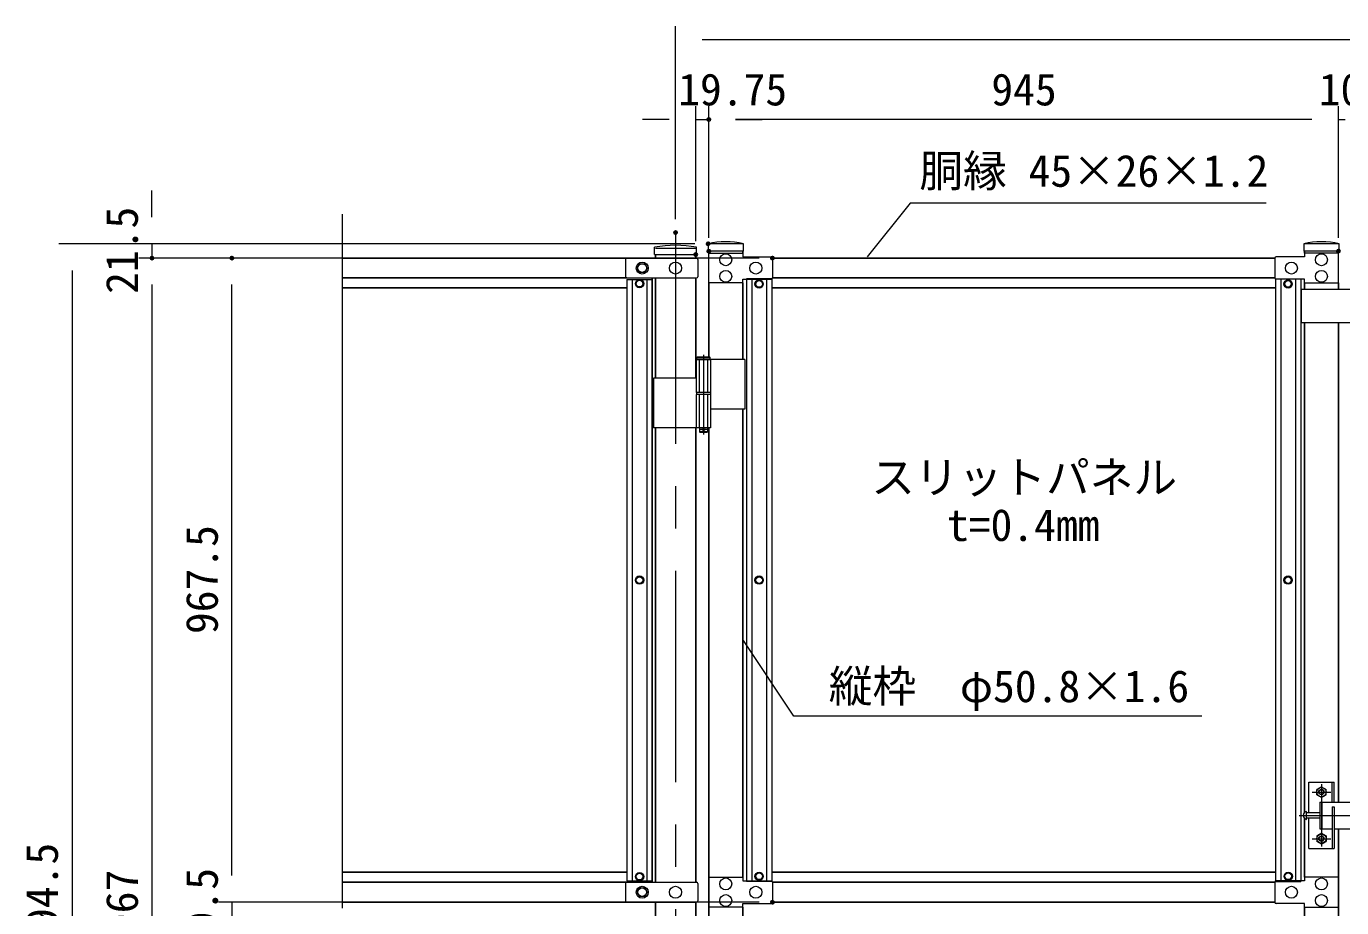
# Model space of a CAD drawing. Units: millimetres, scale not verified. Extents: x -4200 to 4200, y -2970 to 2970.
# Drawn here: x -388 to 1586, y 467 to 1791 of the extents above; entities that cross this region are included whole.
import ezdxf
from ezdxf.enums import TextEntityAlignment as Align

# ---------------------------------------------------------------- set-up
doc = ezdxf.new("R2010")
doc.units = ezdxf.units.MM
doc.header["$LTSCALE"] = 10
doc.header["$PDMODE"] = 32
doc.header["$PDSIZE"] = 5
doc.linetypes.add('DASHED', pattern=[7.5, 6, -1.5])
doc.linetypes.add('USER1', pattern=[50.8, 31.75, -6.35, 6.35, -6.35])
for name, color, linetype, lineweight in [('0-1_D-BMK', 2, 'USER1', 13), ('0-2_D-STR3', 3, 'Continuous', 13), ('0-3_D-STR-DIM', 7, 'Continuous', 13), ('0-5_D-STR1', 1, 'Continuous', 25), ('0-7_Defpoints', 8, 'Continuous', 25), ('0-B_D-STR-TXT', 7, 'Continuous', 13)]:
    doc.layers.add(name, color=color, linetype=linetype, lineweight=lineweight)
doc.styles.add('ＭＳ ゴシック', font='')
doc.styles.get('ＭＳ ゴシック').set_extended_font_data('MS Gothic')

msp = doc.modelspace()

# ---------------------------------------------------------------- linework, layer by layer
at = {"layer": '0-1_D-BMK'}
for p, q in [((586.18, 1480.97), (586.18, -874.85)), ((628.02, 1297.53), (628.02, 1177.53)), ((623.02, 1185.53), (633.02, 1185.53)), ((1555.78, 652.73), (1555.78, 558.73)), ((1541.66, 640.73), (1569.9, 640.73)), ((1522.37, 605.73), (1643.42, 605.73)), ((1541.66, 570.73), (1569.9, 570.73))]:
    msp.add_line(p, q, dxfattribs=at)
at = {"layer": '0-2_D-STR3'}
for p, q in [((688.18, 1464.23), (634.98, 1464.23)), ((634.98, 1464.23), (634.98, 1453.23)), ((688.18, 1453.23), (688.18, 1464.23)), ((1582.38, 1464.23), (1529.18, 1464.23)), ((1529.18, 1464.23), (1529.18, 1453.23)), ((1582.38, 1453.23), (1582.38, 1464.23)), ((513.18, 1442.73), (617.51, 1442.73)), ((554.73, 1447.93), (554.73, 1458.81)), ((554.73, 1447.93), (617.63, 1447.93)), ((555.93, 1457.73), (616.43, 1457.73)), ((617.63, 1447.93), (617.63, 1458.81)), ((688.18, 1453.23), (634.98, 1453.23)), ((731.73, 1442.73), (731.73, 1412.73)), ((1485.63, 1442.73), (1485.63, 1412.73)), ((1582.38, 1453.23), (1529.18, 1453.23)), ((511.18, 1440.73), (511.18, 1414.73)), ((619.51, 1440.73), (619.51, 1414.73)), ((513.18, 1412.73), (617.51, 1412.73)), ((513.18, 1410.48), (551.18, 1410.48)), ((513.18, 1410.48), (513.18, 507.48)), ((521.18, 1410.48), (521.18, 507.48)), ((543.18, 1410.48), (543.18, 507.48)), ((551.18, 1410.48), (551.18, 507.48)), ((730.68, 1411.48), (692.68, 1411.48)), ((692.68, 1411.48), (692.68, 506.48)), ((700.68, 1411.48), (700.68, 506.48)), ((722.68, 1411.48), (722.68, 506.48)), ((730.68, 1411.48), (730.68, 506.48)), ((1486.68, 1411.48), (1524.68, 1411.48)), ((1486.68, 1411.48), (1486.68, 506.48)), ((1494.68, 1411.48), (1494.68, 506.48)), ((1516.68, 1411.48), (1516.68, 506.48)), ((1524.68, 1411.48), (1524.68, 506.48)), ((1645.58, 1395.42), (1525.58, 1395.42)), ((1525.58, 1395.42), (1525.58, 1345.42)), ((1645.58, 1345.42), (1525.58, 1345.42)), ((617.22, 1290.53), (617.22, 1240.53)), ((689.99, 1290.53), (617.22, 1290.53)), ((619.02, 1294.53), (618.02, 1293.53)), ((618.02, 1293.53), (638.02, 1293.53)), ((618.02, 1290.53), (618.02, 1293.53)), ((618.02, 1290.53), (638.02, 1290.53)), ((619.02, 1294.53), (637.02, 1294.53)), ((637.02, 1294.53), (638.02, 1293.53)), ((638.02, 1290.53), (638.02, 1293.53)), ((638.82, 1290.53), (638.82, 1240.53)), ((689.99, 1290.53), (689.99, 1215.53)), ((617.22, 1262.53), (552.99, 1262.53)), ((552.99, 1262.53), (552.99, 1187.53)), ((638.82, 1240.53), (617.22, 1240.53)), ((638.82, 1237.53), (617.22, 1237.53)), ((617.22, 1237.53), (617.22, 1187.53)), ((617.52, 1240.53), (617.52, 1237.53)), ((638.52, 1237.53), (617.52, 1237.53)), ((638.52, 1240.53), (638.52, 1237.53)), ((638.82, 1237.53), (638.82, 1187.53)), ((689.99, 1215.53), (639.04, 1215.53)), ((638.82, 1187.53), (552.99, 1187.53)), ((622.02, 1187.53), (622.02, 1181.53)), ((634.02, 1187.53), (634.02, 1181.53)), ((623.02, 1180.53), (622.02, 1181.53)), ((634.02, 1181.53), (622.02, 1181.53)), ((633.02, 1180.53), (623.02, 1180.53)), ((634.02, 1181.53), (633.02, 1180.53)), ((1536.78, 655.73), (1574.78, 655.73)), ((1536.78, 609.73), (1536.78, 655.73)), ((1571.78, 625.73), (1571.78, 655.73)), ((1574.78, 625.73), (1574.78, 655.73)), ((1555.78, 648.81), (1548.78, 644.77)), ((1548.78, 636.69), (1548.78, 644.77)), ((1555.78, 632.64), (1548.78, 636.69)), ((1555.78, 648.81), (1562.78, 644.77)), ((1555.78, 632.64), (1562.78, 636.69)), ((1562.78, 636.69), (1562.78, 644.77)), ((1553.58, 625.73), (1553.58, 585.73)), ((1553.58, 625.73), (1616.58, 625.73)), ((1556.58, 625.73), (1556.58, 585.73)), ((1571.78, 618.73), (1574.78, 618.73)), ((1571.78, 618.73), (1571.78, 555.73)), ((1574.78, 618.73), (1574.78, 555.73)), ((1533.58, 599.73), (1533.58, 611.73)), ((1553.58, 609.73), (1533.58, 609.73)), ((1553.58, 601.73), (1533.58, 601.73)), ((1536.78, 555.73), (1536.78, 601.73)), ((1555.78, 578.81), (1548.78, 574.77)), ((1548.78, 574.77), (1548.78, 566.69)), ((1553.58, 585.73), (1571.78, 585.73)), ((1555.78, 578.81), (1562.78, 574.77)), ((1562.78, 574.77), (1562.78, 566.69)), ((1574.78, 585.73), (1616.58, 585.73)), ((1536.78, 555.73), (1574.78, 555.73)), ((1555.78, 562.64), (1548.78, 566.69)), ((1555.78, 562.64), (1562.78, 566.69)), ((511.18, 503.23), (511.18, 477.23)), ((513.18, 507.48), (551.18, 507.48)), ((513.18, 505.23), (617.51, 505.23)), ((619.51, 503.23), (619.51, 477.23)), ((730.68, 506.48), (692.68, 506.48)), ((731.73, 505.23), (731.73, 475.23)), ((1485.63, 505.23), (1485.63, 475.23)), ((1486.68, 506.48), (1524.68, 506.48)), ((513.18, 475.23), (617.51, 475.23))]:
    msp.add_line(p, q, dxfattribs=at)
at = {"layer": '0-2_D-STR3', "linetype": 'DASHED'}
for p, q in [((621.72, 1290.53), (621.72, 1240.53)), ((634.32, 1290.53), (634.32, 1240.53)), ((621.72, 1237.53), (621.72, 1187.53)), ((634.32, 1237.53), (634.32, 1187.53))]:
    msp.add_line(p, q, dxfattribs=at)
at = {"layer": '0-2_D-STR3'}
for points in [[(686.98, 1405.23), (636.18, 1405.23), (636.18, 1450.23), (686.98, 1450.23), (686.98, 1444.73), (729.73, 1444.73)], [(1530.38, 1405.23), (1581.18, 1405.23), (1581.18, 1450.23), (1530.38, 1450.23), (1530.38, 1444.73), (1487.63, 1444.73)], [(686.98, 1405.23), (686.98, 1410.73), (729.73, 1410.73)], [(1530.38, 1405.23), (1530.38, 1410.73), (1487.63, 1410.73)], [(686.98, 467.73), (636.18, 467.73), (636.18, 512.73), (686.98, 512.73), (686.98, 507.23), (729.73, 507.23)], [(1530.38, 467.73), (1581.18, 467.73), (1581.18, 512.73), (1530.38, 512.73), (1530.38, 507.23), (1487.63, 507.23)], [(686.98, 467.73), (686.98, 473.23), (729.73, 473.23)], [(1530.38, 467.73), (1530.38, 473.23), (1487.63, 473.23)]]:
    msp.add_lwpolyline(points, dxfattribs=at)
for points in [[(528.68, 1427.73), (532.42, 1434.23), (539.94, 1434.23), (543.68, 1427.73), (539.94, 1421.23), (532.42, 1421.23)], [(526.4, 1404.23), (529.29, 1409.23), (535.07, 1409.23), (537.95, 1404.23), (535.07, 1399.23), (529.29, 1399.23)], [(705.91, 1403.73), (708.79, 1408.73), (714.57, 1408.73), (717.45, 1403.73), (714.57, 1398.73), (708.79, 1398.73)], [(1511.45, 1403.73), (1508.57, 1408.73), (1502.79, 1408.73), (1499.91, 1403.73), (1502.79, 1398.73), (1508.57, 1398.73)], [(526.4, 958.98), (529.29, 963.98), (535.07, 963.98), (537.95, 958.98), (535.07, 953.98), (529.29, 953.98)], [(705.91, 958.98), (708.79, 963.98), (714.57, 963.98), (717.45, 958.98), (714.57, 953.98), (708.79, 953.98)], [(1511.45, 958.98), (1508.57, 963.98), (1502.79, 963.98), (1499.91, 958.98), (1502.79, 953.98), (1508.57, 953.98)], [(526.4, 513.73), (529.29, 518.73), (535.07, 518.73), (537.95, 513.73), (535.07, 508.73), (529.29, 508.73)], [(705.91, 514.23), (708.79, 509.23), (714.57, 509.23), (717.45, 514.23), (714.57, 519.23), (708.79, 519.23)], [(1511.72, 514.23), (1508.83, 509.23), (1503.06, 509.23), (1500.17, 514.23), (1503.06, 519.23), (1508.83, 519.23)], [(528.68, 490.23), (532.42, 496.73), (539.94, 496.73), (543.68, 490.23), (539.94, 483.73), (532.42, 483.73)]]:
    msp.add_lwpolyline(points, close=True, dxfattribs=at)
for centre, radius in [((661.58, 1440.23), 9), ((1555.78, 1440.23), 9), ((536.18, 1427.73), 9), ((536.18, 1427.73), 6.5), ((586.18, 1427.73), 9), ((661.58, 1415.23), 9), ((706.73, 1427.73), 9), ((1510.63, 1427.73), 9), ((1555.78, 1415.23), 9), ((532.18, 1404.23), 6.25), ((532.18, 1404.23), 5), ((711.68, 1403.73), 6.25), ((711.68, 1403.73), 5), ((1505.68, 1403.73), 6.25), ((1505.68, 1403.73), 5), ((628.02, 1185.53), 2), ((532.18, 958.98), 6.25), ((532.18, 958.98), 5), ((711.68, 958.98), 6.25), ((711.68, 958.98), 5), ((1505.68, 958.98), 6.25), ((1505.68, 958.98), 5), ((1555.78, 640.73), 7), ((1555.78, 640.73), 4), ((1555.78, 640.73), 3.5), ((1555.78, 570.73), 7), ((1555.78, 570.73), 4), ((1555.78, 570.73), 3.5), ((532.18, 513.73), 6.25), ((532.18, 513.73), 5), ((711.68, 514.23), 6.25), ((711.68, 514.23), 5), ((1505.95, 514.23), 6.25), ((1505.95, 514.23), 5), ((536.18, 490.23), 9), ((536.18, 490.23), 6.5), ((586.18, 490.23), 9), ((661.58, 502.73), 9), ((706.73, 490.23), 9), ((1510.63, 490.23), 9), ((1555.78, 502.73), 9), ((661.58, 477.73), 9), ((1555.78, 477.73), 9)]:
    msp.add_circle(centre, radius, dxfattribs=at)
for centre, radius, start, end in [((586.18, 1301.93), 160, 78.66399, 101.33601), ((661.58, 1347.81), 119.43, 77.13052, 102.86948), ((1555.78, 1347.81), 119.43, 77.13052, 102.86948), ((513.18, 1440.73), 2, 90, 180), ((617.51, 1440.73), 2, 0, 90), ((729.73, 1442.73), 2, 0, 90), ((1487.63, 1442.73), 2, 90, 180), ((513.18, 1414.73), 2, 180, 270), ((617.51, 1414.73), 2, 270, 0), ((729.73, 1412.73), 2, 270, 0), ((1487.63, 1412.73), 2, 180, 270), ((1534.68, 605.73), 6.1, 100.38886, 259.61021), ((513.18, 503.23), 2, 90, 180), ((617.51, 503.23), 2, 0, 90), ((729.73, 505.23), 2, 0, 90), ((1487.63, 505.23), 2, 90, 180), ((513.18, 477.23), 2, 180, 270), ((617.51, 477.23), 2, 270, 0), ((729.73, 475.23), 2, 270, 0), ((1487.63, 475.23), 2, 180, 270)]:
    msp.add_arc(centre, radius, start, end, dxfattribs=at)
at = {"layer": '0-3_D-STR-DIM'}
for p, q in [((586.18, 1500.97), (586.18, 1790.73)), ((626.18, 1770.73), (2546.18, 1770.73)), ((616.43, 1467.93), (616.43, 1670.73)), ((636.18, 1473.23), (636.18, 1670.73)), ((636.18, 1473.23), (636.18, 1670.73)), ((1581.18, 1473.23), (1581.18, 1670.73)), ((1581.18, 1473.23), (1581.18, 1670.73)), ((576.43, 1650.73), (536.43, 1650.73)), ((616.43, 1650.73), (636.18, 1650.73)), ((1541.18, 1650.73), (676.18, 1650.73)), ((676.18, 1650.73), (716.18, 1650.73)), ((1541.18, 1650.73), (1501.18, 1650.73)), ((1581.18, 1650.73), (1591.18, 1650.73)), ((-199.69, 1504.23), (-199.69, 1544.23)), ((86.18, 466.38), (86.18, 1508.73)), ((614.98, 1464.23), (-339.69, 1464.23)), ((614.98, 1464.23), (-219.69, 1464.23)), ((-199.69, 1464.23), (-199.69, 1442.73)), ((711.73, 1442.73), (-219.69, 1442.73)), ((711.73, 1442.73), (-219.69, 1442.73)), ((711.73, 1442.73), (-99.69, 1442.73)), ((-319.69, 1424.23), (-319.69, -490.27)), ((-199.69, 1402.73), (-199.69, 1362.73)), ((-199.69, 1402.73), (-199.69, -484.27)), ((-79.69, 515.23), (-79.69, 1402.73)), ((-79.69, 515.23), (-79.69, 555.23)), ((711.73, 475.23), (-99.69, 475.23)), ((711.73, 475.23), (-99.69, 475.23)), ((-79.69, 475.23), (-79.69, 445.73))]:
    msp.add_line(p, q, dxfattribs=at)
at = {"layer": '0-5_D-STR1'}
for p, q in [((513.18, 1442.73), (86.18, 1442.73)), ((555.93, 1447.93), (555.93, 1442.73)), ((616.43, 1447.93), (616.43, 1442.73)), ((636.18, 1453.23), (636.18, 1450.23)), ((686.98, 1453.23), (686.98, 1450.23)), ((731.73, 1442.73), (1485.63, 1442.73)), ((1530.38, 1453.23), (1530.38, 1450.23)), ((1581.18, 1453.23), (1581.18, 1450.23)), ((513.18, 1412.73), (86.18, 1412.73)), ((551.18, 1412.73), (551.18, 505.23)), ((555.93, 1412.73), (555.93, 1263.23)), ((616.43, 1412.73), (616.43, 1263.23)), ((636.18, 1405.23), (636.18, 1294.53)), ((686.98, 1405.23), (686.98, 1290.53)), ((731.73, 1412.73), (1485.63, 1412.73)), ((1530.38, 1405.23), (1530.38, 1395.42)), ((1581.18, 1405.23), (1581.18, 1395.42)), ((513.18, 1397.73), (86.18, 1397.73)), ((730.68, 1397.73), (1486.68, 1397.73)), ((1530.38, 1345.42), (1530.38, 610.05)), ((1581.18, 1345.42), (1581.18, 625.73)), ((686.98, 1215.53), (686.98, 512.73)), ((555.93, 1188.23), (555.93, 505.23)), ((616.43, 1188.23), (616.43, 505.23)), ((636.18, 1187.53), (636.18, -28.77)), ((1530.38, 601.4), (1530.38, 512.73)), ((1581.18, 585.73), (1581.18, -28.77)), ((513.18, 520.23), (86.18, 520.23)), ((730.68, 520.23), (1486.68, 520.23)), ((513.18, 505.23), (86.18, 505.23)), ((731.73, 505.23), (1485.63, 505.23)), ((513.17, 475.23), (86.18, 475.23)), ((555.93, 475.23), (555.93, -28.77)), ((616.43, 475.23), (616.43, -28.77)), ((731.73, 475.23), (1485.63, 475.23)), ((686.98, 467.73), (686.98, 438.43)), ((686.98, 467.73), (686.98, 438.43)), ((1530.38, 467.73), (1530.38, 438.43))]:
    msp.add_line(p, q, dxfattribs=at)
at = {"layer": '0-7_Defpoints'}
for p in [(636.18, 1650.73), (586.18, 1480.97), (634.98, 1464.23), (-199.69, 1442.73), (-79.69, 1442.73), (616.43, 1447.93), (636.18, 1453.23), (731.73, 1442.73), (731.73, 1442.73), (1581.18, 1453.23), (731.73, 475.23)]:
    msp.add_point(p, dxfattribs=at)
at = {"layer": '0-B_D-STR-TXT'}
for points in [[(1472.84, 1525.12), (938.16, 1525.12), (874.09, 1444.3)], [(1376.4, 754.55), (763.81, 754.55), (688.09, 868.09)]]:
    msp.add_lwpolyline(points, dxfattribs=at)

# ---------------------------------------------------------------- texts
at = {"layer": '0-3_D-STR-DIM', "style": 'ＭＳ ゴシック'}
for s, p in [('19.75', (590.15, 1657.47)), ('945', (1060.2, 1657.47)), ('10', (1551.78, 1657.47))]:
    msp.add_text(s, height=48.09, dxfattribs=at).set_placement(p, align=Align.BOTTOM_LEFT)
for s, p in [('21.5', (-206.44, 1388.88)), ('967.5', (-86.44, 878.01)), ('1994.5', (-326.44, 368.23)), ('1967', (-206.44, 393.23)), ('29.5', (-86.44, 395.88))]:
    msp.add_text(s, height=48.09, rotation=90, dxfattribs=at).set_placement(p, align=Align.BOTTOM_LEFT)
at = {"layer": '0-B_D-STR-TXT', "style": 'ＭＳ ゴシック'}
for s, p in [('胴縁 45×26×1.2', (952.23, 1535.25)), ('スリットパネル', (879.9, 1075.02)), ('t=0.4mm', (993.6, 1003.37)), ('縦枠\u3000φ50.8×1.6', (816.26, 761.3))]:
    msp.add_text(s, height=48.09, dxfattribs=at).set_placement(p, align=Align.BOTTOM_LEFT)

doc.saveas('drawing.dxf')
